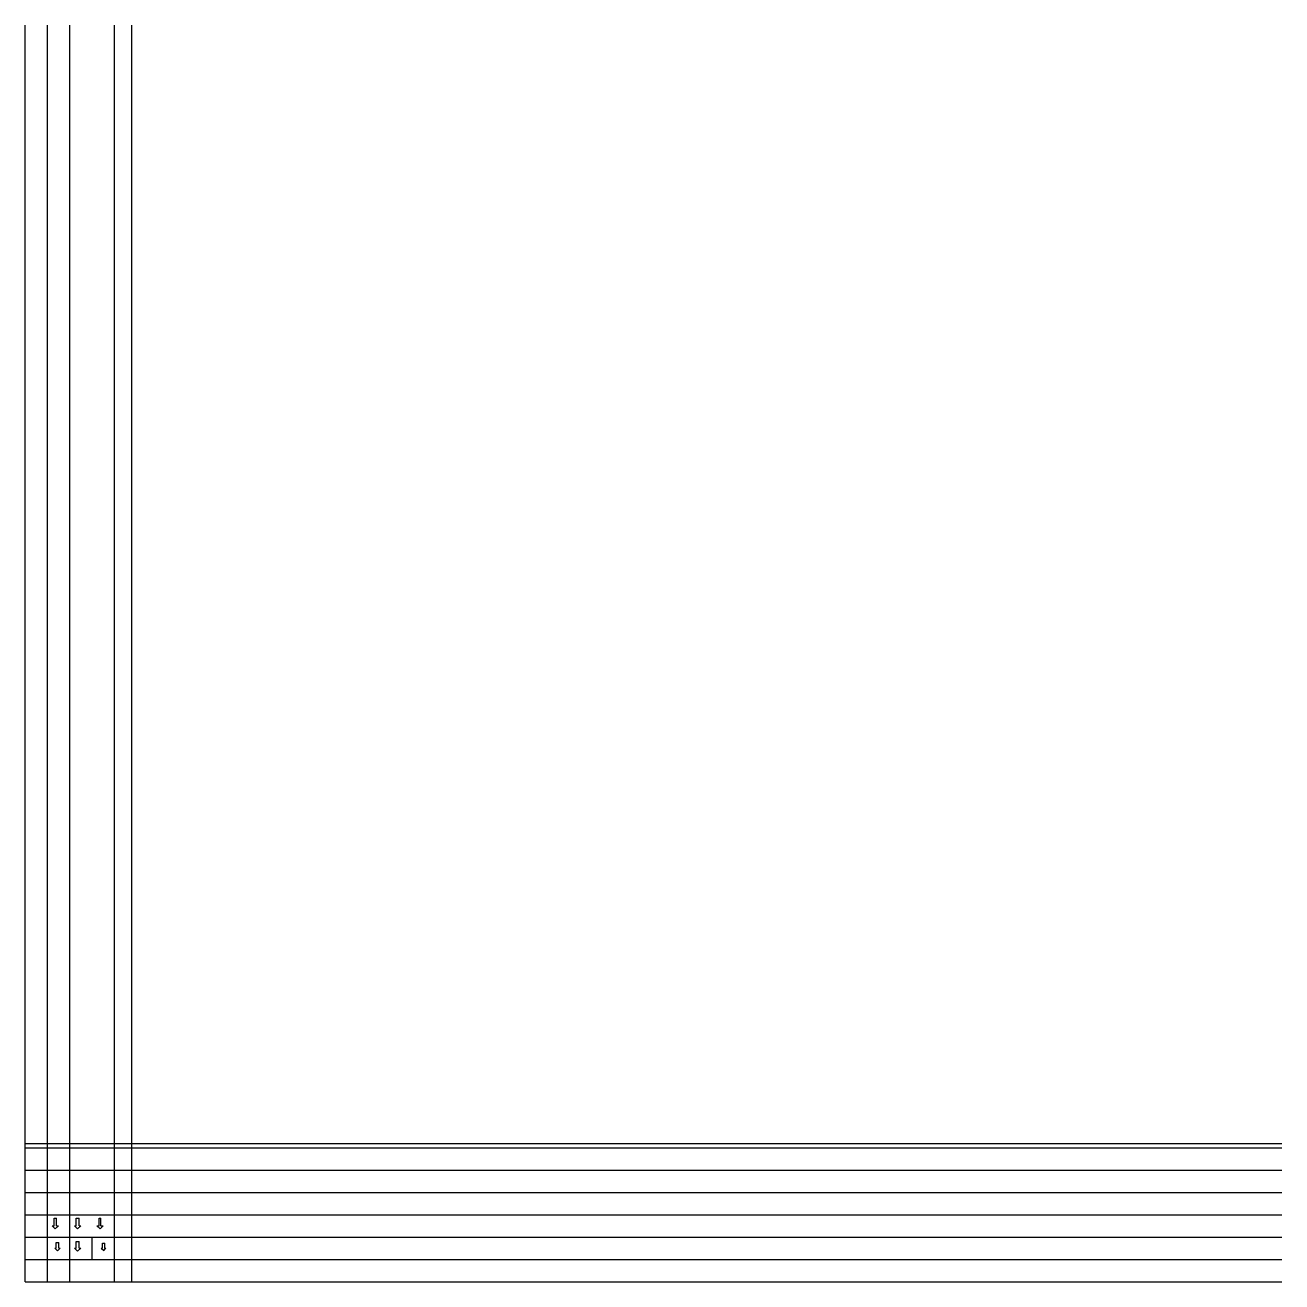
# Model space of a CAD drawing. Header units: inches. Extents: x 0 to 100, y 0 to 100.
import ezdxf

# ---------------------------------------------------------------- set-up
doc = ezdxf.new("R2010")
doc.units = ezdxf.units.IN
doc.header["$MEASUREMENT"] = 0
doc.layers.get('0').update_dxf_attribs({"lineweight": 25, "true_color": 0xffffff})

msp = doc.modelspace()

# ---------------------------------------------------------------- linework, layer by layer
for p, q in [((0, 0), (0, 100)), ((1.78, 0), (1.78, 100)), ((3.56, 0), (3.56, 100)), ((7.11, 0), (7.11, 100)), ((8.5, 0), (8.5, 100)), ((0, 11), (100, 11)), ((0, 10.67), (100, 10.67)), ((0, 8.89), (100, 8.89)), ((0, 7.11), (100, 7.11)), ((0, 5.33), (100, 5.33)), ((2.3, 5.08), (2.5, 5.08)), ((2.3, 4.46), (2.3, 5.08)), ((2.5, 4.46), (2.5, 5.08)), ((4.06, 4.46), (4.06, 5.08)), ((4.06, 5.08), (4.31, 5.08)), ((4.31, 4.46), (4.31, 5.08)), ((5.88, 5.08), (6.03, 5.08)), ((5.88, 4.46), (5.88, 5.08)), ((6.03, 4.46), (6.03, 5.08)), ((2.15, 4.46), (2.3, 4.46)), ((2.15, 4.46), (2.4, 4.21)), ((2.4, 4.21), (2.65, 4.46)), ((2.5, 4.46), (2.65, 4.46)), ((3.93, 4.46), (4.06, 4.46)), ((3.93, 4.46), (4.18, 4.21)), ((4.18, 4.21), (4.43, 4.46)), ((4.31, 4.46), (4.43, 4.46)), ((5.71, 4.46), (5.88, 4.46)), ((5.71, 4.46), (5.96, 4.21)), ((5.96, 4.21), (6.21, 4.46)), ((6.03, 4.46), (6.21, 4.46)), ((0, 3.56), (100, 3.56)), ((2.47, 2.68), (2.47, 3.12)), ((2.47, 3.12), (2.68, 3.12)), ((2.68, 2.68), (2.68, 3.12)), ((4.06, 2.68), (4.06, 3.21)), ((4.06, 3.21), (4.31, 3.21)), ((4.31, 2.68), (4.31, 3.21)), ((5.33, 1.78), (5.33, 3.56)), ((6.15, 2.67), (6.15, 3.07)), ((6.15, 3.07), (6.34, 3.07)), ((6.34, 2.67), (6.34, 3.07)), ((2.36, 2.68), (2.47, 2.68)), ((2.36, 2.68), (2.58, 2.46)), ((2.58, 2.46), (2.79, 2.68)), ((2.68, 2.68), (2.79, 2.68)), ((3.93, 2.68), (4.06, 2.68)), ((3.93, 2.68), (4.18, 2.43)), ((4.18, 2.43), (4.43, 2.68)), ((4.31, 2.68), (4.43, 2.68)), ((6.06, 2.67), (6.15, 2.67)), ((6.06, 2.67), (6.25, 2.49)), ((6.25, 2.49), (6.43, 2.67)), ((6.34, 2.67), (6.43, 2.67)), ((0, 1.78), (100, 1.78)), ((0, 0), (100, 0))]:
    msp.add_line(p, q)

doc.saveas('drawing.dxf')
